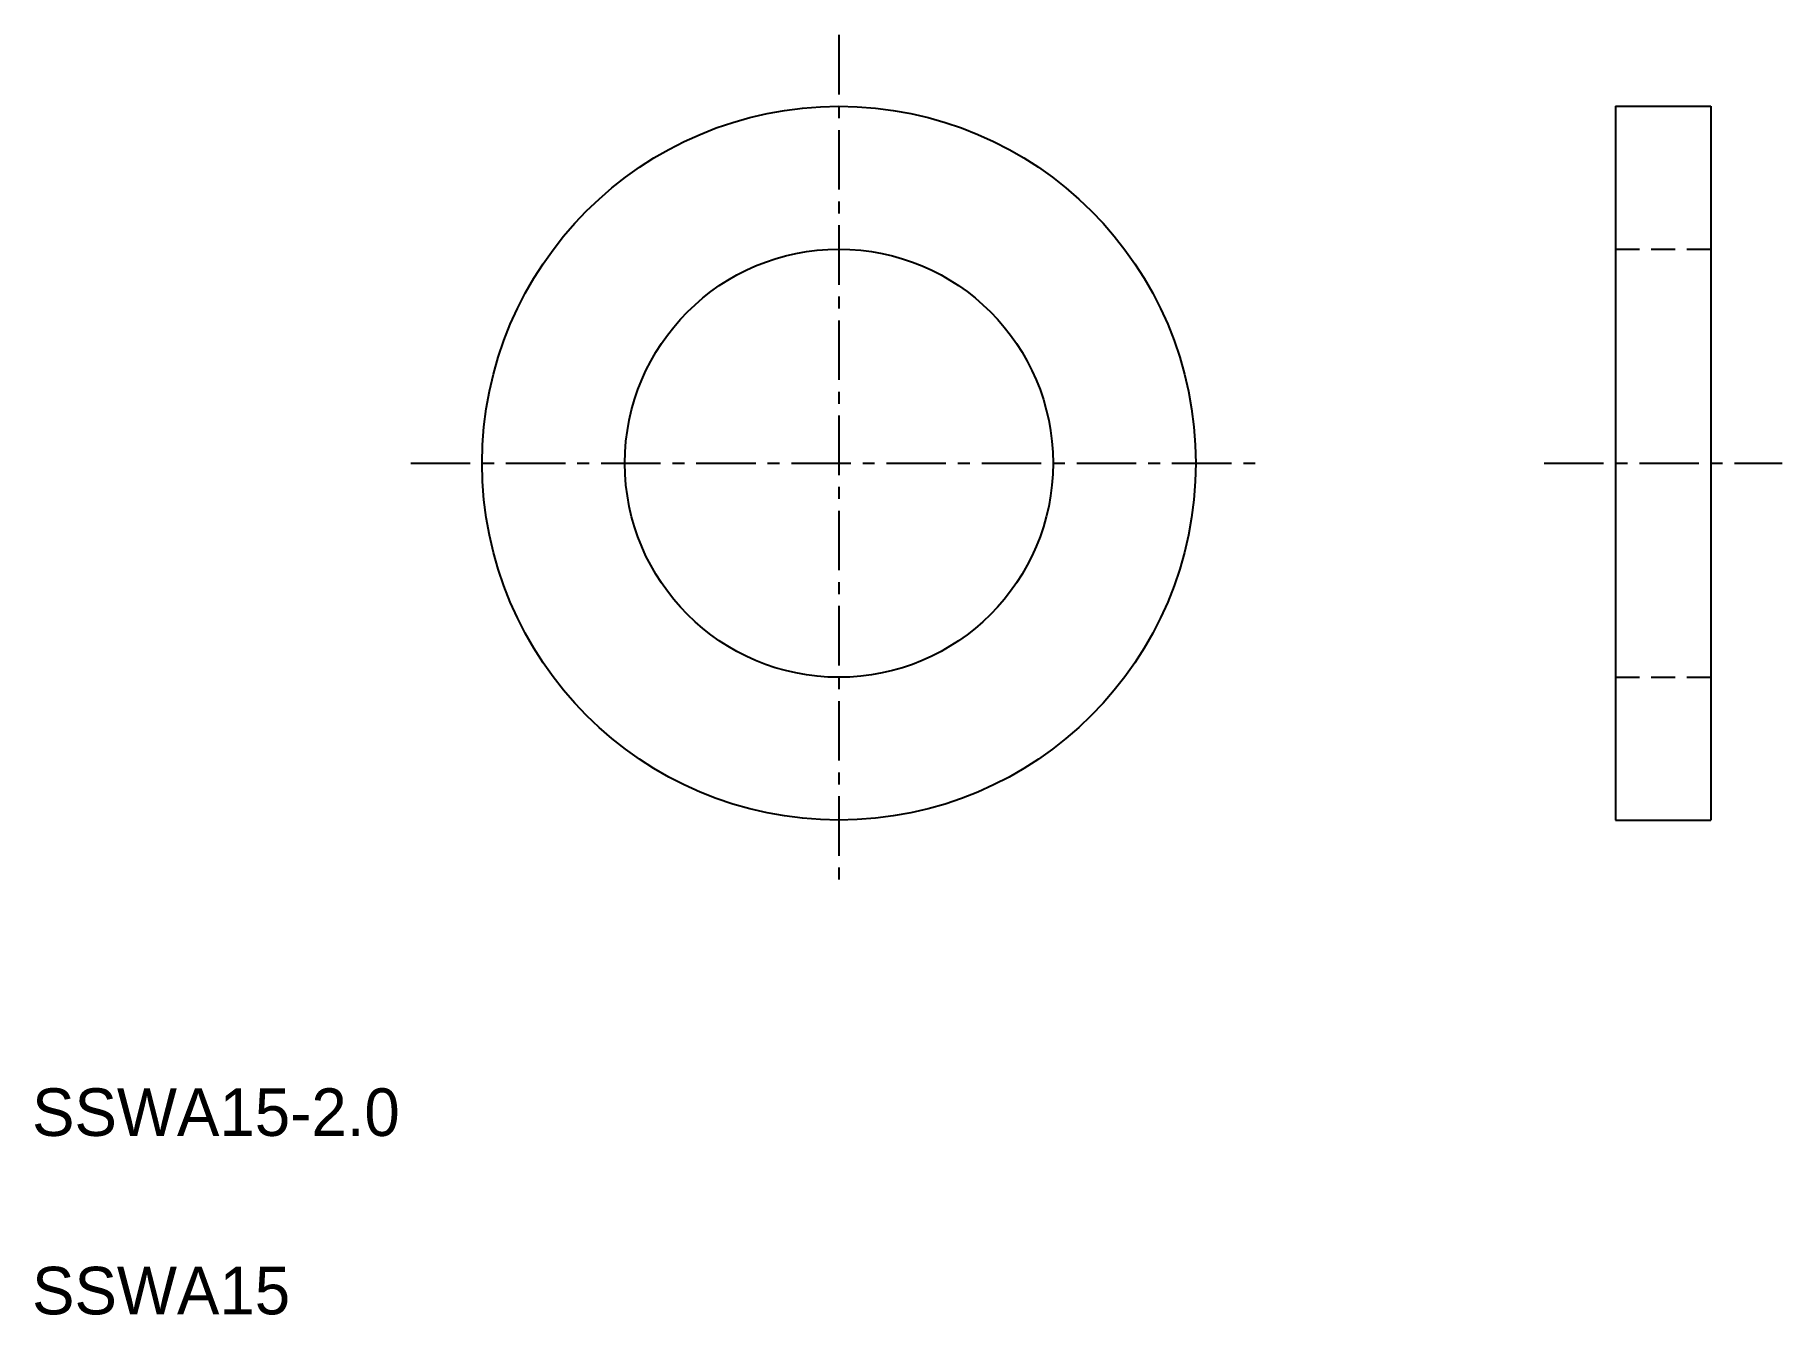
# Model space of a CAD drawing. Extents: x 2.6 to 39.3, y 2.5 to 29.4.
import ezdxf

# ---------------------------------------------------------------- set-up
doc = ezdxf.new("R2010")
doc.units = 0
doc.linetypes.add('CENTER', pattern=[2, 1.25, -0.25, 0.25, -0.25])
doc.linetypes.add('DASHED', pattern=[0.75, 0.5, -0.25])
doc.layers.get('0').update_dxf_attribs({"linetype": 'CONTINUOUS'})
doc.layers.add('CENTER', color=1, linetype='CENTER')

msp = doc.modelspace()

# ---------------------------------------------------------------- linework, layer by layer
at = {"color": 7, "linetype": 'CONTINUOUS'}
for p, q in [((35.785, 27.888), (35.785, 12.888)), ((35.785, 27.888), (37.785, 27.888)), ((37.785, 27.888), (37.785, 12.888)), ((37.785, 20.388), (37.785, 20.388)), ((35.785, 12.888), (37.785, 12.888))]:
    msp.add_line(p, q, dxfattribs=at)
at = {"color": 3, "linetype": 'DASHED'}
for p, q in [((35.785, 24.888), (37.785, 24.888)), ((35.785, 15.888), (37.785, 15.888))]:
    msp.add_line(p, q, dxfattribs=at)
at = {"color": 7, "linetype": 'CONTINUOUS'}
for radius in [7.5, 4.5]:
    msp.add_circle((19.461, 20.388), radius, dxfattribs=at)
at = {"layer": 'CENTER', "color": 1, "linetype": 'CENTER'}
for p, q in [((19.461, 29.388), (19.461, 11.388)), ((10.461, 20.388), (28.461, 20.388)), ((34.285, 20.388), (39.285, 20.388))]:
    msp.add_line(p, q, dxfattribs=at)

# ---------------------------------------------------------------- texts
at = {"color": 7, "linetype": 'CONTINUOUS'}
for s, p in [('SSWA15-2.0', (2.5, 6.25)), ('SSWA15', (2.5, 2.5))]:
    msp.add_text(s, height=1, dxfattribs=at).set_placement(p)

doc.saveas('drawing.dxf')
